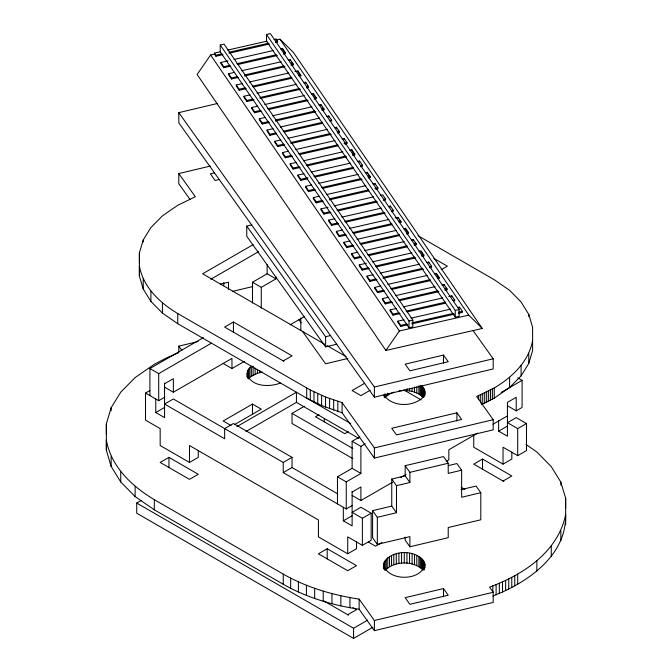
<?xml version="1.0" encoding="UTF-8"?>
<svg xmlns="http://www.w3.org/2000/svg" width="672" height="672" viewBox="0 0 672 672"><rect width="100%" height="100%" fill="white"/><g stroke="black" fill="none" stroke-linecap="round" stroke-linejoin="round"><path stroke-width="1.01" d="M492.845 596.047C527.722 582.422 566.63 555.744 565.648 514.584C558.054 551.914 523.244 574.728 489.535 587.143L493.198 592.276L493.198 602.431L374.388 630.664L359.134 609.26C332.699 605.27 306.558 597.576 283.248 584.262L154.308 509.813L135.122 496.558L120.742 481.967L111.149 466.418L106.352 450.29L106.352 423.83L111.149 407.711L120.742 392.162L135.131 377.563L154.308 364.308L166.354 358.008L178.34 352.842M350.75 423.587L177.752 323.702L162.406 313.093L150.898 301.426L143.228 288.985L139.39 276.083L139.39 252.882L143.228 239.988L150.898 227.548L162.406 215.872L177.752 205.262L195.334 196.753L178.802 173.561L210.286 166.085M565.648 524.74L565.648 498.271L560.851 482.152L551.258 466.603L536.878 452.012L526.033 444.52M247.061 376.555L247.783 370.381L251.328 366.232L251.328 376.387L249.85 377.672L249.85 367.517M383.494 564.908C388.072 548.57 420.42 548.26 424.939 564.908C420.42 581.549 388.072 581.238 383.494 564.908L383.494 567.949M139.39 276.083L139.39 265.936C143.161 287.238 159.928 302.904 177.752 313.547L310.288 389.987L325.559 397.034L342.073 402.595L342.073 412.742L374.388 458.086L493.198 429.853L493.198 419.698L476.666 396.505L494.248 387.996C512.072 377.353 528.839 361.679 532.61 340.376M481.404 404.645L494.248 398.143L509.594 387.542L521.102 375.866L528.772 363.426L532.61 350.532L532.61 327.323L528.772 314.429L521.102 301.988L509.594 290.312L494.248 279.712L417.976 235.67M214.687 54.079L210.605 55.003L197.114 74.491L385.888 350.448L482.252 328.474L293.479 52.525L279.989 39.186L276.923 39.883M385.888 350.448L399.378 330.96L468.762 315.143L482.252 328.474M422.999 559.852L422.999 570.007C413.221 560.473 394.556 560.532 385.09 570.452L385.09 560.297M393.809 392.137L389.533 394.044L386.282 396.488L386.282 394.456M251.328 376.387L257.376 373.313L262.475 372.095M253.159 244.633L202.658 273.79L324.374 344.064M210.781 279.258L258.569 251.664M252.479 303.072L252.479 282.248L267.137 273.79L275.923 278.863L275.923 276.839M252.479 282.248L261.274 287.322L275.923 278.863M149.915 395.606L149.915 368.542L203.465 337.621M283.248 360.923L292.043 355.849L233.436 322.006L224.641 327.088L283.928 361.318M149.915 368.542L158.701 373.615L211.352 343.216M198.265 450.4L198.265 457.363L189.479 462.437L160.171 445.519L160.171 428.602L145.513 420.143L145.513 393.07L149.915 390.533M164.564 383.762L173.359 378.689L173.359 392.221L164.564 387.148M145.513 393.07L158.701 400.688L164.564 397.303M173.359 392.221L231.966 358.386L231.966 368.542L223.18 363.46M290.128 324.811L304.55 316.478M155.778 398.992L155.778 412.532L164.564 407.45M231.966 368.542L244.398 361.36M441.202 269.732L447.359 266.179L433.835 258.367M234.629 424.528L261.274 409.147L252.479 404.065L223.18 420.991L231.084 425.561M168.958 457.363L160.171 462.437L189.479 479.363L198.265 474.281L168.958 457.363L168.958 467.519M236.922 426.586L296.436 392.221L296.436 402.377L358.898 438.438M245.944 431.533L296.436 402.377M372.926 627.236L353.581 638.4L136.727 513.198L136.727 503.051L141.12 500.506M352.834 458.623L292.043 423.528L292.043 413.372L304.349 406.266M364.745 383.242L352.12 390.533L360.906 395.606L370.154 390.272M319.007 414.733L315.487 416.758L344.795 433.675L348.306 431.651M292.043 457.363L233.436 423.528L224.641 428.602L224.641 438.749L164.564 404.065L173.359 398.992L283.248 462.437L292.043 457.363L292.043 467.519L337.772 493.92M283.248 462.437L283.248 472.592L292.043 467.519M337.462 503.891L337.462 476.818L352.12 468.359L352.12 441.286L359.873 436.808M352.12 441.286L360.906 446.368L365.215 443.881M337.462 476.818L346.256 481.9L360.906 473.432L360.906 446.368M501.211 392.431L522.085 380.377L522.085 407.45L516.23 410.836L507.436 405.762M352.12 492.047L360.906 486.973L360.906 500.506L352.12 495.432M283.248 472.592L346.256 508.964L352.12 505.579M360.906 500.506L392.465 482.286M400.588 477.599L405.997 474.474M477.683 433.087L448.829 449.753L448.829 459.9L446.158 461.437M493.004 424.242L507.436 415.909M343.325 507.276L343.325 520.808L352.12 515.735M498.641 420.731L498.641 431.138L507.436 426.065M371.162 513.198L360.906 507.276L352.12 512.35L362.376 518.272L371.162 513.198L371.162 540.271L362.376 545.345L347.718 536.886L347.718 553.804L356.513 548.73L356.513 541.758M526.487 423.528L516.23 417.606L507.436 422.68L517.692 428.602L526.487 423.528L526.487 450.593L517.692 455.675L503.042 447.216L503.042 464.134L511.829 459.06L511.829 452.088M327.205 548.73L318.419 553.804L347.718 570.721L356.513 565.648L327.205 548.73L327.205 558.877M503.042 481.051L511.829 475.978L482.53 459.06L473.735 464.134L503.84 481.513M381.872 542.548L375.564 546.193L368.323 542.01M347.718 614.712L356.513 609.638L352.96 607.589M136.727 503.051L353.581 628.244L367.651 620.13M280.358 383.023C269.632 387.374 250.463 386.988 247.061 373.514M347.878 358.462L325.609 363.787L302.585 331.489M473.088 330.582L493.198 358.789L493.198 368.945L374.388 397.169L178.802 122.8L178.802 112.652L217.392 103.48M214.435 172.855L210.361 173.821L215.099 180.466L219.164 179.491M336.79 344.207L325.609 346.87L246.742 236.233L246.742 226.086L251.824 224.876M220.366 284.113L228.514 282.173L228.514 289.279M232.546 291.371L252.714 286.574M178.802 352.229L178.802 346.139L198.097 341.552M246.742 226.086L325.609 336.714L330.691 335.504M443.486 355.076L405.166 364.182L409.895 370.818L448.224 361.712L443.486 355.076L443.486 363.199M178.802 112.652L374.388 387.022L493.198 358.789M456.901 412.801L391.751 428.282L396.48 434.918L461.639 419.437L456.901 412.801L456.901 420.924M342.073 402.595L374.388 447.93L493.198 419.698M405.166 475.852L391.751 479.035L396.48 485.68L409.895 482.488L405.166 475.852L405.166 465.696L443.495 456.59L448.224 463.235L448.224 473.382L461.639 470.198L461.639 497.263L480.799 492.71L480.799 519.784L448.224 527.528L448.224 537.676L409.895 546.781L405.166 540.145L405.166 537.096M405.166 465.696L409.895 472.34L448.224 463.235M448.283 465.604L456.901 463.554L461.639 470.198M372.59 510.661L391.751 506.108L396.48 512.744L377.32 517.297L372.59 510.661L372.59 537.734L377.32 544.37L409.895 536.634L409.895 546.781M460.942 489.67L476.07 486.074L480.799 492.71M443.495 588.563L405.166 597.668L409.895 604.304L448.224 595.199L443.495 588.563L443.495 596.686M106.352 450.29L106.352 440.143C111.073 466.771 132.031 486.36 154.308 499.666L283.248 574.106C306.558 587.429 332.699 595.115 359.134 599.113L374.388 620.508L493.198 592.276M220.24 45.024L224.095 44.15L412.868 320.099L412.868 326.869L409.013 327.751L220.24 51.794L220.24 45.024L409.013 320.981L409.013 327.751M266.498 34.482L270.354 33.6L459.127 309.557L459.127 316.327L455.272 317.201L266.498 41.244L266.498 34.482L455.272 310.43L455.272 317.201M222.978 54.625L215.905 56.238L214.46 54.13L214.46 53.113L220.525 51.727M227.606 50.114L267.036 41.126M274.109 39.514L276.133 39.052L277.578 41.16L277.578 42.176L275.554 42.638M214.46 53.113L215.905 55.23L221.97 53.844M229.051 52.231L268.481 43.235M275.554 41.622L277.578 41.16M229.051 53.248L269.489 44.024M230.84 66.108L223.759 67.721L220.87 63.496L220.87 62.479L227.942 60.866M234.007 59.48L273.445 50.492M280.518 48.88L282.542 48.418L285.432 52.643L285.432 53.659L283.416 54.121M220.87 62.479L223.759 66.713L229.824 65.327M236.905 63.714L276.335 54.718M283.416 53.105L285.432 52.643M237.913 64.495L277.343 55.507M238.543 77.372L231.462 78.985L228.572 74.76L228.572 73.744L234.637 72.358M241.718 70.745L281.148 61.757M288.221 60.144L290.245 59.682L293.135 63.907L293.135 64.924L291.119 65.386M228.572 73.744L231.462 77.969L237.527 76.591M244.608 74.97L284.038 65.982M291.119 64.369L293.135 63.907M244.608 75.986L285.046 66.763M246.246 88.637L239.165 90.25L236.275 86.016L236.275 85L242.34 83.622M249.421 82.009L288.851 73.013M294.916 71.635L297.948 70.938L300.838 75.172L300.838 76.18L298.528 72.803M236.275 85L239.165 89.233L245.23 87.847M252.311 86.234L291.74 77.246M298.822 75.634L300.838 75.172M253.319 87.016L291.74 78.254M253.949 99.893L246.868 101.506L243.978 97.28L243.978 96.264L250.043 94.878M257.124 93.265L296.554 84.277M303.626 82.664L305.651 82.202L308.54 86.428L308.54 87.444L306.524 87.906M243.978 96.264L246.868 100.489L252.932 99.112M260.014 97.499L299.443 88.502M306.524 86.89L308.54 86.428M260.014 98.507L300.451 89.292M261.652 111.157L254.57 112.77L251.681 108.536L251.681 107.528L257.746 106.142M264.827 104.53L304.256 95.533M311.329 93.92L313.354 93.458L316.243 97.692L316.243 98.708L314.227 99.162M251.681 107.528L254.57 111.754L260.635 110.368M267.716 108.755L307.146 99.767M314.227 98.154L316.243 97.692M268.724 109.544L308.162 100.548M269.354 122.413L262.273 124.026L259.384 119.801L259.384 118.784L265.448 117.398M272.53 115.786L311.959 106.798M319.032 105.185L321.056 104.723L323.946 108.948L323.946 109.964L321.93 110.426M259.384 118.784L262.273 123.01L268.346 121.632M275.419 120.019L314.849 111.023M321.93 109.41L323.946 108.948M275.419 121.036L315.865 111.812M276.049 133.904L269.976 135.29L267.086 131.065L267.086 130.049L273.151 128.663M280.232 127.05L319.662 118.062M326.735 116.441L328.759 115.987L331.657 120.212L331.657 121.229M267.086 130.049L269.976 134.274L276.049 132.888M283.122 131.275L322.552 122.287M329.633 120.674L331.657 120.212M284.13 132.065L322.552 123.304M284.76 144.934L277.679 146.546L274.789 142.321L274.789 141.305L280.854 139.927M287.935 138.306L327.365 129.318M334.438 127.705L336.462 127.243L339.36 131.468L339.36 132.485L337.336 132.947M274.789 141.305L277.679 145.538L283.752 144.152M290.825 142.54L330.254 133.543M337.336 131.93L339.36 131.468M290.825 143.556L331.271 134.333M292.463 156.198L285.382 157.811L282.492 153.586L282.492 152.569L288.557 151.183M295.638 149.57L335.068 140.582M342.149 138.97L344.165 138.508L347.063 142.733L347.063 143.749L345.038 144.211M282.492 152.569L285.382 156.794L291.455 155.417M298.528 153.796L337.957 144.808M344.03 143.422L347.063 142.733M299.544 154.585L337.957 145.824M300.166 167.454L293.093 169.075L290.195 164.842L290.195 163.825L296.26 162.448M303.341 160.835L342.77 151.838M349.852 150.226L351.868 149.764L354.766 153.997L354.766 155.005L352.741 155.467M290.195 163.825L293.093 168.059L299.158 166.673M306.23 165.06L345.66 156.072M352.741 154.451L354.766 153.997M307.247 165.841L346.676 156.853M307.868 178.718L300.796 180.331L297.898 176.106L297.898 175.09L303.962 173.704M311.044 172.091L350.473 163.103M357.554 161.49L359.57 161.028L362.468 165.253L362.468 166.27L360.444 166.732M297.898 175.09L300.796 179.315L307.868 177.702M313.933 176.324L353.363 167.328M360.444 165.715L362.468 165.253M314.95 177.106L353.363 168.344M315.571 189.983L308.498 191.596L305.6 187.362L305.6 186.354L311.665 184.968M318.746 183.355L358.176 174.359M365.257 172.746L367.273 172.284L370.171 176.518L370.171 177.534L368.147 177.988M305.6 186.354L308.498 190.579L314.563 189.193M321.636 187.58L361.066 178.592M368.147 176.98L370.171 176.518M322.652 188.362L362.082 179.374M323.274 201.239L316.201 202.852L313.303 198.626L313.303 197.61L319.368 196.224M326.449 194.611L365.879 185.623M372.96 184.01L374.976 183.548L377.874 187.774L377.874 188.79L375.85 189.252M313.303 197.61L316.201 201.835L322.266 200.458M329.339 198.845L368.777 189.848M374.842 188.471L377.874 187.774M329.339 199.861L368.777 190.865M330.977 212.503L323.904 214.116L321.006 209.882L321.006 208.874L328.087 207.262M334.152 205.876L373.582 196.879M380.663 195.266L382.679 194.804L385.577 199.038L385.577 200.054L383.552 200.516M321.006 208.874L323.904 213.1L329.969 211.714M337.042 210.101L376.48 201.113M383.552 199.5L385.577 199.038M338.058 210.89L377.488 201.894M338.68 223.759L331.607 225.372L328.709 221.147L328.709 220.13L334.782 218.753M341.855 217.132L381.284 208.144M388.366 206.531L390.39 206.069L393.28 210.294L393.28 211.31L391.255 211.772M328.709 220.13L331.607 224.364L337.672 222.978M344.744 221.365L384.182 212.369M391.255 210.756L393.28 210.294M345.761 222.146L385.19 213.158M346.382 235.024L339.31 236.636L336.412 232.411L336.412 231.395L342.485 230.009M349.558 228.396L388.987 219.408M395.052 218.022L398.093 217.333L400.982 221.558L400.982 222.575L399.244 220.038M336.412 231.395L339.31 235.62L345.374 234.234M352.447 232.621L391.885 223.633M398.958 222.02L400.982 221.558M353.464 233.411L391.885 224.65M353.875 245.969L346.794 247.582L343.904 243.356L343.904 242.34L349.969 240.962M357.05 239.341L396.48 230.353M403.561 228.74L405.577 228.278L408.475 232.504L408.475 233.52L406.451 233.982M343.904 242.34L346.794 246.574L352.867 245.188M359.94 243.575L399.37 234.578M406.451 232.966L408.475 232.504M360.956 244.356L399.37 235.595M361.578 257.233L354.497 258.846L351.607 254.621L351.607 253.604L357.672 252.218M364.753 250.606L404.183 241.618M411.264 240.005L413.28 239.543L416.178 243.768L416.178 244.784L414.154 245.246M351.607 253.604L354.497 257.83L360.57 256.452M367.643 254.831L407.072 245.843M414.154 244.23L416.178 243.768M368.659 255.62L407.072 246.859M369.281 268.489L362.208 270.11L359.31 265.877L359.31 264.86L366.391 263.248M372.456 261.87L411.886 252.874M418.967 251.261L420.983 250.799L423.881 255.032L423.881 256.04L421.856 256.502M359.31 264.86L362.208 269.094L368.273 267.708M375.346 266.095L414.775 257.107M421.856 255.494L423.881 255.032M376.362 266.876L415.792 257.888M376.984 279.754L369.911 281.366L367.013 277.141L367.013 276.125L373.078 274.739M380.159 273.126L419.588 264.138M426.67 262.525L428.686 262.063L431.584 266.288L431.584 267.305L429.559 267.767M367.013 276.125L369.911 280.35L375.976 278.972M383.048 277.36L422.478 268.363M429.559 266.75L431.584 266.288M383.048 278.368L423.494 269.153M384.686 291.018L377.614 292.631L374.716 288.397L374.716 287.389L380.78 286.003M387.862 284.39L427.291 275.394M434.372 273.781L436.388 273.319L439.286 277.553L439.286 278.569M374.716 287.389L377.614 291.614L383.678 290.228M390.751 288.616L430.181 279.628M437.262 278.015L439.286 277.553M391.768 289.405L430.181 280.644M392.389 302.274L385.316 303.887L382.418 299.662L382.418 298.645L388.483 297.259M395.564 295.646L434.994 286.658M442.075 285.046L444.091 284.584L446.989 288.809L446.989 289.825L444.965 290.287M382.418 298.645L385.316 302.87L391.381 301.493M398.454 299.88L437.892 290.884M444.965 289.271L446.989 288.809M399.47 300.661L438.9 291.673M400.092 313.538L393.019 315.151L390.121 310.926L390.121 309.91L396.194 308.524M403.267 306.911L442.697 297.923M448.762 296.537L451.794 295.848L454.692 300.073L454.692 301.09M390.121 309.91L393.019 314.135L399.084 312.749M406.157 311.136L445.595 302.148M452.668 300.535L454.692 300.073M407.173 311.926L445.595 303.164M407.795 324.794L400.722 326.407L397.824 322.182L397.824 321.166L403.897 319.788M410.97 318.167L450.4 309.179M457.481 307.566L459.505 307.104L462.395 311.329L462.395 312.346L458.346 313.27M409.013 320.981L412.868 320.099M455.272 310.43L459.127 309.557M397.824 321.166L400.722 325.399L406.787 324.013M411.844 322.862L453.298 313.404M458.346 312.253L462.395 311.329M411.844 323.879L454.306 314.194M398.908 390.919C407.215 389.852 417.052 390.911 422.999 397.429C412.936 407.081 392.658 407.19 384.216 395.464M306.692 387.996L306.692 398.143L321.611 405.569L342.073 412.742M517.692 377.84L522.085 380.377M498.641 431.138L507.436 436.212L507.436 402.377L516.23 397.303L516.23 410.836M327.104 345.635L346.164 356.647M403.813 389.928L421.067 399.89M503.042 464.134L473.735 447.216L473.735 435.271M461.194 487.343L464.814 489.434M292.043 413.372L352.834 448.476M352.12 468.359L360.906 473.432M155.778 412.532L164.564 417.606L164.564 382.981M343.325 520.808L352.12 525.89L352.12 491.266M347.718 553.804L318.419 536.886L318.419 519.968L189.479 445.519L189.479 462.437M323.744 600.869L348.524 615.174M422.999 387.274L422.999 397.429C426.275 393.851 425.006 388.13 421.201 385.476L421.201 395.623M298.788 319.553L301.132 322.846M190.025 199.45L178.802 183.716L178.802 173.561M178.802 346.139L181.944 350.54M279.989 39.186L468.762 315.143M282.542 49.434L284.281 51.971M291.404 62.387L293.135 64.924M307.39 85.756L308.54 87.444M313.354 94.475L314.513 96.172M322.216 107.428L323.946 109.964M338.201 130.796L339.36 132.485M352.447 151.628L354.186 154.165M368.432 174.997L370.171 177.534M406.157 230.143L407.316 231.832M415.019 243.096L416.178 244.784M420.983 251.815L422.722 254.352M436.968 275.184L438.127 276.872M445.83 288.137L446.989 289.825M210.605 55.003L399.378 330.96M565.648 498.271L565.648 508.427M560.851 482.152L560.851 485.201M560.851 530.712L560.851 540.859M551.258 546.26L551.258 556.408M536.869 560.851L536.869 571.007M528.772 314.429L528.772 316.462M528.772 353.279L528.772 363.426M521.102 365.711L521.102 375.866M517.692 428.602L517.692 455.675M517.692 574.106L517.692 584.262M514.76 575.761L514.76 585.908M511.77 577.357L511.77 587.513M509.594 377.387L509.594 387.542M508.738 578.903L508.738 589.058M505.646 580.406L505.646 590.554M502.513 581.851L502.513 592.007M499.33 583.254L499.33 593.401M496.112 584.598L496.112 594.754M494.248 387.996L494.248 398.143M492.845 585.9L492.845 591.99M492.391 389.038L492.391 399.193M490.518 390.062L490.518 400.218M488.611 391.062L488.611 401.209M486.679 392.028L486.679 402.184M484.722 392.977L484.722 403.124M482.74 393.893L482.74 404.048M482.53 459.06L482.53 469.207M480.732 394.792L480.732 402.914M478.708 395.665L478.708 399.722M459.505 307.104L459.505 308.12M451.794 295.848L451.794 296.856M444.091 284.584L444.091 285.6M436.388 273.319L436.388 274.336M428.686 262.063L428.686 263.08M424.864 391.272L424.864 395.413M424.864 563.85L424.864 567.991M424.62 390.239L424.62 395.312M424.62 562.817L424.62 567.89M424.234 389.222L424.234 396.329M424.234 561.8L424.234 569.923M423.688 388.231L423.688 397.37M423.688 560.809L423.688 569.948M422.167 386.35L422.167 396.505M422.167 558.928L422.167 569.083M421.201 558.054L421.201 568.201M420.101 385.661L420.101 394.8M420.101 557.222L420.101 567.378M418.874 385.896L418.874 394.019M418.874 556.45L418.874 566.597M416.791 386.879L416.791 392.969M416.791 555.391L416.791 565.547M414.523 387.022L414.523 392.104M414.523 554.526L414.523 564.673M413.28 239.543L413.28 240.559M412.104 388.374L412.104 391.415M412.104 553.846L412.104 563.993M409.895 472.34L409.895 482.488M409.567 388.895L409.567 390.919M409.567 553.35L409.567 563.497M406.938 388.592L406.938 390.617M406.938 553.048L406.938 563.195M405.577 228.278L405.577 229.295M404.267 552.938L404.267 563.094M401.579 553.039L401.579 563.186M400.722 325.399L400.722 326.407M398.908 553.342L398.908 563.489M398.093 217.333L398.093 218.341M396.48 485.68L396.48 512.744M396.287 553.854L396.287 564.001M393.809 554.56L393.809 564.715M393.019 314.135L393.019 315.151M391.751 479.035L391.751 506.108M391.549 555.433L391.549 565.589M390.39 206.069L390.39 207.085M389.533 556.466L389.533 566.614M387.769 393.179L387.769 395.203M387.769 557.634L387.769 567.781M386.282 558.911L386.282 569.066M385.316 302.87L385.316 303.887M385.09 393.817L385.09 397.874M384.216 394.271L384.216 397.32M384.216 561.775L384.216 569.898M383.678 563.312L383.678 568.529M377.614 291.614L377.614 292.631M377.32 517.297L377.32 544.37M374.976 183.548L374.976 184.565M374.388 387.022L374.388 397.169M374.388 447.93L374.388 458.086M374.388 620.508L374.388 630.664M369.911 280.35L369.911 281.366M367.273 172.284L367.273 173.3M362.376 518.272L362.376 545.345M362.208 269.094L362.208 270.11M359.57 161.028L359.57 162.044M359.134 599.113L359.134 609.26M354.497 257.83L354.497 258.846M353.581 628.244L353.581 638.4M351.868 149.764L351.868 150.78M349.927 597.584L349.927 607.732M346.794 246.574L346.794 247.582M346.256 481.9L346.256 508.964M344.165 138.508L344.165 139.524M340.855 595.745L340.855 605.892M339.31 235.62L339.31 236.636M337.84 401.344L337.84 411.491M336.462 127.243L336.462 128.26M333.682 400L333.682 410.155M331.943 593.586L331.943 603.742M331.607 224.364L331.607 225.372M329.582 398.563L329.582 408.719M328.759 115.987L328.759 116.995M325.609 336.714L325.609 346.87M325.559 397.034L325.559 407.19M324.282 418.79L324.282 421.831M323.904 213.1L323.904 214.116M323.215 591.125L323.215 601.28M321.611 395.413L321.611 405.569M321.056 104.723L321.056 105.739M317.747 393.7L317.747 403.855M316.201 201.835L316.201 202.852M314.698 588.353L314.698 598.5M313.967 391.894L313.967 402.041M310.288 389.987L310.288 400.142M308.498 190.579L308.498 191.596M306.424 585.262L306.424 595.409M305.651 82.202L305.651 83.219M300.838 317.974L300.838 330.473M300.796 179.315L300.796 180.331M298.402 581.86L298.402 592.007M297.948 70.938L297.948 71.954M293.093 168.059L293.093 169.075M290.674 578.138L290.674 588.294M290.245 59.682L290.245 60.698M285.382 156.794L285.382 157.811M283.248 574.106L283.248 584.262M277.679 145.538L277.679 146.546M276.133 39.052L276.133 40.068M269.976 134.274L269.976 135.29M267.137 264.65L267.137 273.79M262.273 123.01L262.273 124.026M261.274 287.322L261.274 308.146M259.854 370.583L259.854 372.607M257.376 369.256L257.376 373.313M255.116 368.105L255.116 374.195M254.57 111.754L254.57 112.77M253.092 366.089L253.092 375.22M252.479 404.065L252.479 414.221M248.657 368.903L248.657 379.058M247.783 370.381L247.783 378.496M247.246 371.918L247.246 377.135M246.868 100.489L246.868 101.506M239.165 89.233L239.165 90.25M233.436 322.006L233.436 332.161M231.462 77.969L231.462 78.985M223.759 66.713L223.759 67.721M223.776 282.643L223.776 285.692M215.905 55.23L215.905 56.238M177.752 313.547L177.752 323.702M162.406 302.946L162.406 313.093M158.701 373.615L158.701 400.688M154.308 499.666L154.308 509.813M150.898 291.27L150.898 301.426M143.228 239.988L143.228 242.012M143.228 278.83L143.228 288.985M139.39 252.882L139.39 263.038M135.122 486.41L135.122 496.558M120.742 471.811L120.742 481.967M111.149 407.711L111.149 410.752M111.149 456.263L111.149 466.418M106.352 423.83L106.352 433.978"/></g></svg>
